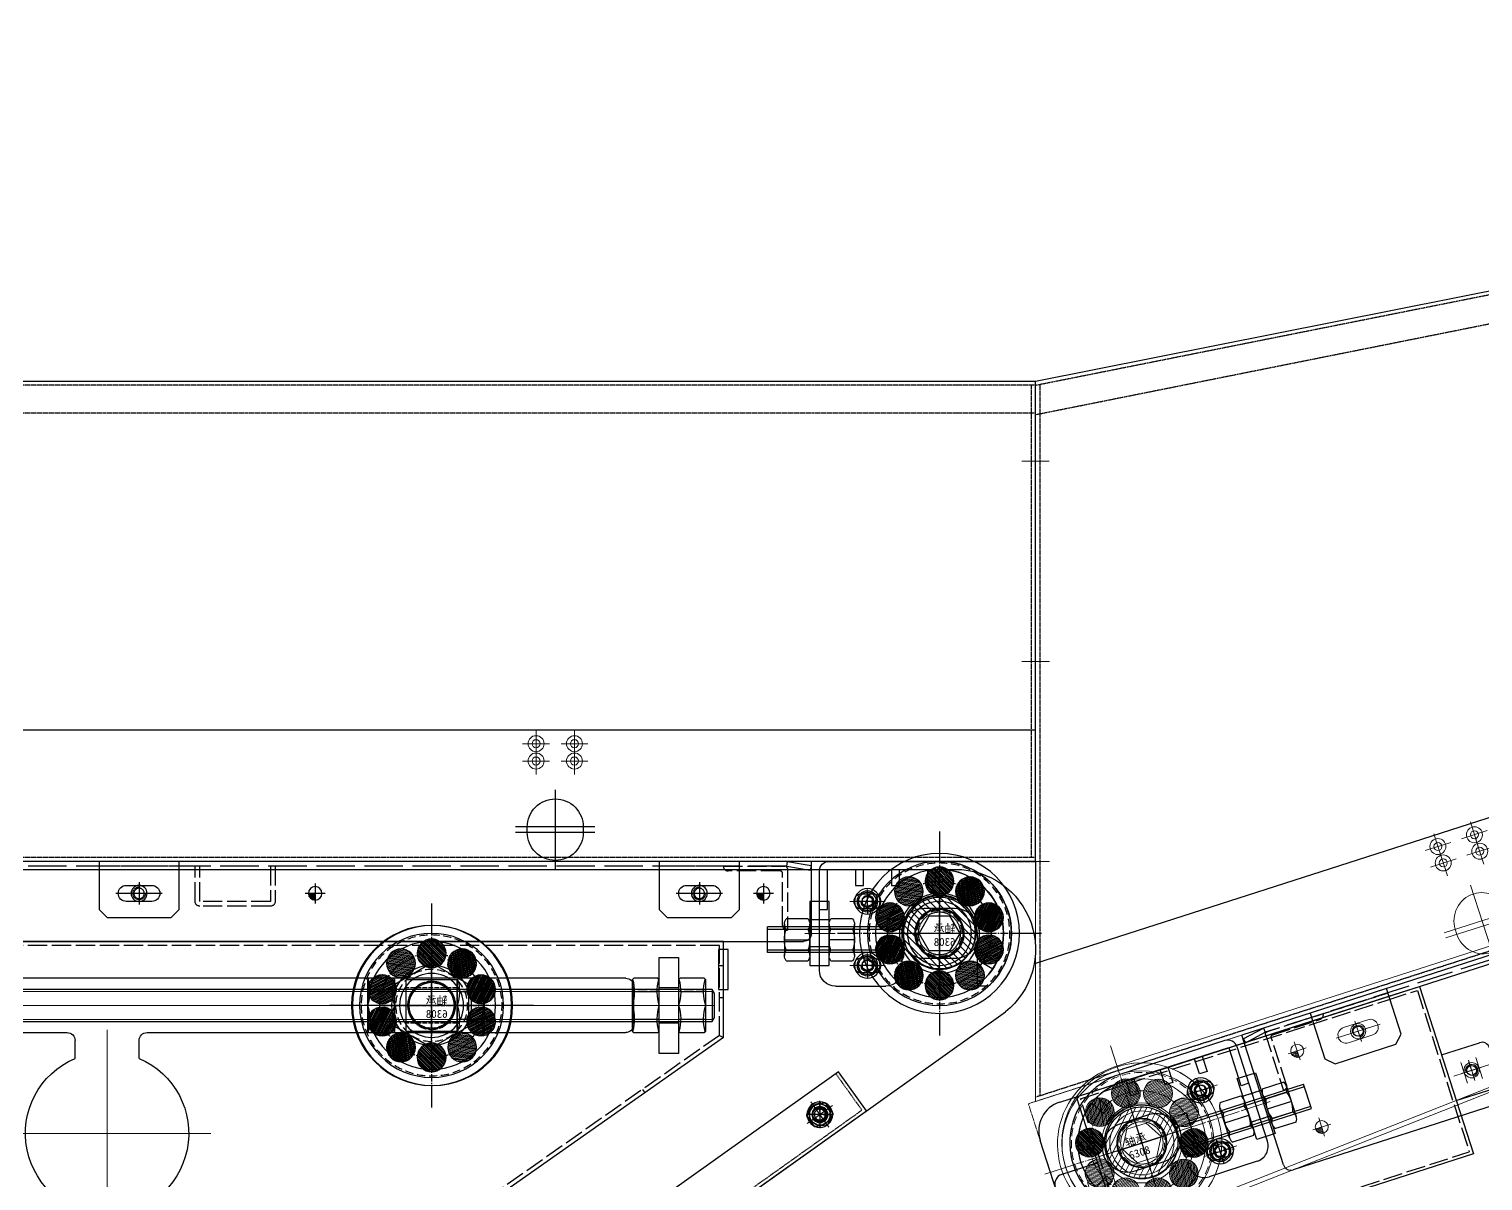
# Model space of a CAD drawing. Header units: millimetres. Extents: x 845401 to 948039, y 511594 to 550263.
# Drawn here: x 901190 to 902098, y 544587 to 545307 of the extents above; entities that cross this region are included whole.
import ezdxf

# ---------------------------------------------------------------- set-up
doc = ezdxf.new("R2010")
doc.units = ezdxf.units.MM
for name, pattern in [('ACAD_ISO02W100', [15, 12, -3]), ('CENTER', [0]), ('CENTER1', [28, 25, -1, 1, -1]), ('CENTER2', [28.575, 19.05, -3.175, 3.175, -3.175]), ('CENTERX2', [4, 2.5, -0.5, 0.5, -0.5]), ('DASHED', [0.75, 0.5, -0.25]), ('DASHED2', [0.375, 0.25, -0.125]), ('HIDDEN', [0.375, 0.25, -0.125])]:
    doc.linetypes.add(name, pattern=pattern)
for name, color, linetype in [('00', 7, 'Continuous'), ('1轮廓实线层', 7, 'Continuous'), ('21', 1, 'Continuous'), ('2细线层', 4, 'Continuous'), ('3中心线层', 1, 'CENTER'), ('CL', 7, 'Continuous'), ('虚线', 4, 'ACAD_ISO02W100')]:
    doc.layers.add(name, color=color, linetype=linetype)
for name, color, linetype, lineweight in [('A-剖-0.10mm.......SECT-L01', 255, 'Continuous', 18), ('中心线', 1, 'CENTER', 9), ('剖面线', 6, 'Continuous', 15), ('粗实线', 7, 'Continuous', 30), ('细实线', 2, 'Continuous', 18)]:
    doc.layers.add(name, color=color, linetype=linetype, lineweight=lineweight)

# ---------------------------------------------------------------- blocks, each defined once
blk = doc.blocks.new('G$C56B2856F')
at = {"linetype": 'ByBlock', "lineweight": -2}
h = blk.add_hatch(dxfattribs=at)
h.set_pattern_fill('ANSI31', color=0, scale=0.2, style=0)
h.set_pattern_definition([(45, (-3782.49265, -49905.5814), (-0.449012806, 0.449012806), [])])
h.paths.add_polyline_path([(4.25, 0), (0, 0), (0, -4.25, 0.414214)])
at = {"color": 1, "linetype": 'CENTER', "lineweight": -2, "ltscale": 3}
for p, q in [((-6.25, 0), (6.25, 0)), ((0, 6.25), (0, -6.25))]:
    blk.add_line(p, q, dxfattribs=at)
at = {"color": 0, "linetype": 'ByBlock', "lineweight": -2}
blk.add_circle((0, 0), 4.25, dxfattribs=at)
blk = doc.blocks.new('G$C93B904BA')
at = {"color": 1, "linetype": 'CENTER', "lineweight": -2, "ltscale": 3}
for p, q in [((-7, 0), (7, 0)), ((0, 7), (0, -7))]:
    blk.add_line(p, q, dxfattribs=at)
at = {"color": 0, "linetype": 'ByBlock', "lineweight": -2}
blk.add_circle((0, 0), 5, dxfattribs=at)
blk = doc.blocks.new('A$C09AA00CB')
blk.add_circle((9, 9), 4.4)
at = {"layer": '2细线层'}
blk.add_arc((9, 9), 6, 160.14479, 98.74616, dxfattribs=at)
at = {"layer": '3中心线层'}
for p, q in [((9, 0), (9, 17.99)), ((17.99, 9), (0, 9))]:
    blk.add_line(p, q, dxfattribs=at)
blk = doc.blocks.new('A$C58936E23')
at = {"color": 0, "linetype": 'ByBlock', "lineweight": -2}
for p, q in [((676, 248), (676, 272)), ((560, 226.91), (560, 238)), ((600, 226.91), (600, 238))]:
    blk.add_line(p, q, dxfattribs=at)
blk.add_lwpolyline([(859, 90), (865, 90), (865, 65), (859, 65)], close=True, dxfattribs=at)
for centre in [(420, 35), (500, 35)]:
    blk.add_circle(centre, 5, dxfattribs=at)
for centre, radius, start, end in [((50, 295), 50, 90.00588, 231.40902), ((580, 180), 51, 113.08877, 66.91123)]:
    blk.add_arc(centre, radius, start, end, dxfattribs=at)
at = {"color": 0, "linetype": 'ByBlock'}
for centre, start, end in [((671, 272), 0, 90), ((671, 248), 270, 0), ((555, 238), 0, 90), ((605, 238), 90, 180)]:
    blk.add_arc(centre, 5, start, end, dxfattribs=at)
at = {"layer": '中心线', "color": 1, "linetype": 'CENTER2', "ltscale": 8}
for p, q in [((105, 318), (105, 332)), ((204.23, 330), (215.76, 330)), ((210, 335.77), (210, 324.23)), ((554.23, 330), (565.76, 330)), ((560, 335.77), (560, 324.23)), ((60, 286.5), (60, 323.5)), ((94, 325), (116, 325)), ((32, 305), (88, 305)), ((125.23, 305), (144.17, 305)), ((105, 278), (105, 292)), ((94, 285), (116, 285)), ((245.23, 260), (216.73, 260)), ((680.77, 260), (709.26, 260)), ((765.01, 175.99), (765.01, 110.09)), ((420, 27.75), (420, 42.25)), ((500, 27.75), (500, 42.25)), ((427.25, 35), (412.75, 35)), ((507.25, 35), (492.75, 35))]:
    blk.add_line(p, q, dxfattribs=at)
at = {"layer": '中心线', "color": 1, "linetype": 'CENTER2', "ltscale": 15}
for p, q in [((680, 260), (248, 260)), ((580, 115.26), (580, 244.74)), ((644.73, 180), (515.26, 180)), ((900, 144.99), (734, 144.99))]:
    blk.add_line(p, q, dxfattribs=at)
at = {"layer": '粗实线'}
for p, q in [((900, 345), (50, 345)), ((900, 180.99), (900, 345)), ((256, 277), (671, 277)), ((251, 248), (251, 272)), ((350, 20), (18.81, 255.92)), ((555, 243), (256, 243)), ((671, 243), (605, 243)), ((765, 170.99), (890, 170.99)), ((765, 118.99), (890, 118.99)), ((900, 20), (900, 108.99)), ((350, 20), (900, 20))]:
    blk.add_line(p, q, dxfattribs=at)
for points in [[(109, 320.5), (101, 320.5, -0.414214), (96.5, 325, -0.414214), (101, 329.5), (109, 329.5, -0.414214), (113.5, 325, -0.414214)], [(50.5, 320.5), (69.5, 320.5, -0.414214), (85, 305, -0.414214), (69.5, 289.5), (50.5, 289.5, -0.414214), (35, 305, -0.414214)], [(109, 280.5), (101, 280.5, -0.414214), (96.5, 285, -0.414214), (101, 289.5), (109, 289.5, -0.414214), (113.5, 285, -0.414214)]]:
    blk.add_lwpolyline(points, format="xyb", close=True, dxfattribs=at)
for points in [[(129, 325), (141, 325), (141, 285), (129, 285)], [(192, 294.99), (198, 294.99), (198, 269.99), (192, 269.99)], [(235, 290), (223, 290), (223, 230), (235, 230)], [(691, 290), (703, 290), (703, 230), (691, 230)], [(859, 260), (865, 260), (865, 235), (859, 235)]]:
    blk.add_lwpolyline(points, close=True, dxfattribs=at)
at = {"layer": '粗实线', "linetype": 'CENTER1'}
for centre in [(210, 330), (560, 330)]:
    blk.add_circle(centre, 3.25, dxfattribs=at)
at = {"layer": '粗实线'}
for centre, radius, start, end in [((256, 272), 5, 90, 180), ((256, 248), 5, 180, 270), ((890, 180.99), 10, 270, 0), ((765, 144.99), 26, 90, 270), ((890, 108.99), 10, 0, 90)]:
    blk.add_arc(centre, radius, start, end, dxfattribs=at)
at = {"layer": '细实线', "linetype": 'CENTER1'}
for centre in [(210, 330), (560, 330)]:
    blk.add_arc(centre, 4, 180, 90, dxfattribs=at)
at = {"layer": '虚线', "linetype": 'DASHED', "ltscale": 0.5}
for p, q in [((129, 313.5), (141, 313.5)), ((129, 296.5), (141, 296.5)), ((223, 271), (235, 271)), ((703, 271), (691, 271)), ((223, 249), (235, 249)), ((703, 249), (691, 249))]:
    blk.add_line(p, q, dxfattribs=at)
at = {"color": 0, "linetype": 'ByBlock', "lineweight": -2, "extrusion": (0, 0, -1), "xscale": -1, "zscale": -1}
for name, p in [('G$C56B2856F', (-170, 330)), ('G$C56B2856F', (-450, 330)), ('G$C56B2856F', (-730, 330)), ('G$C56B2856F', (-850, 330)), ('G$C56B2856F', (-730, 280)), ('G$C56B2856F', (-850, 280)), ('G$C93B904BA', (-885, 225)), ('G$C93B904BA', (-134.72, 191.77)), ('G$C93B904BA', (-338.34, 46.72)), ('G$C93B904BA', (-885, 45)), ('G$C93B904BA', (-590, 35)), ('G$C93B904BA', (-840, 35))]:
    blk.add_blockref(name, p, dxfattribs=at)
at = {"color": 0, "linetype": 'ByBlock', "lineweight": -2}
for p in [(716.02, 176), (796.02, 176), (716.02, 96), (796.02, 96)]:
    blk.add_blockref('A$C09AA00CB', p, dxfattribs=at)
blk = doc.blocks.new('6308zza')
h = blk.add_hatch()
h.set_pattern_fill('ANSI31', color=2, scale=0.25, style=0)
h.set_pattern_definition([(45, (-1872.5048, -2641.3872), (-0.561266, 0.561266), [])])
h.paths.add_polyline_path([(9, 32.5, 1), (-9, 32.5, 1)])
h = blk.add_hatch()
h.set_pattern_fill('ANSI31', color=2, scale=0.25, angle=36, style=0)
h.set_pattern_definition([(81, (37.6802, -3237.5578), (-0.78397762, 0.12416986), [])])
h.paths.add_polyline_path([(-28.1, 26.29, 1), (-10.1, 26.29, 1)])
h = blk.add_hatch()
h.set_pattern_fill('ANSI31', color=2, scale=0.25, angle=-36, style=0)
h.set_pattern_definition([(9, (-3067.45665, -1036.2964), (-0.12416986, 0.78397762), [])])
h.paths.add_polyline_path([(10.1, 26.29, 1), (28.1, 26.29, 1)])
h = blk.add_hatch()
h.set_pattern_fill('ANSI31', color=2, scale=0.25, angle=72, style=0)
h.set_pattern_definition([(117, (1933.4727, -2597.09144), (-0.70723643, -0.36035496), [])])
h.paths.add_polyline_path([(-39.91, 10.04, 1), (-21.91, 10.04, 1)])
h = blk.add_hatch()
h.set_pattern_fill('ANSI31', color=2, scale=0.25, angle=-72, style=0)
h.set_pattern_definition([(333, (-3090.7443, 964.6244), (0.36035496, 0.70723643), [])])
h.paths.add_polyline_path([(39.91, 10.04, 1), (21.91, 10.04, 1)])
h = blk.add_hatch()
h.set_pattern_fill('ANSI31', color=2, scale=0.25, angle=108, style=0)
h.set_pattern_definition([(153, (3090.7443, -964.6244), (-0.36035496, -0.70723643), [])])
h.paths.add_polyline_path([(-39.91, -10.04, 1), (-21.91, -10.04, 1)])
h = blk.add_hatch()
h.set_pattern_fill('ANSI31', color=2, scale=0.25, angle=-108, style=0)
h.set_pattern_definition([(297, (-1933.4727, 2597.09144), (0.70723643, 0.36035496), [])])
h.paths.add_polyline_path([(39.91, -10.04, 1), (21.91, -10.04, 1)])
h = blk.add_hatch()
h.set_pattern_fill('ANSI31', color=2, scale=0.25, angle=144, style=0)
h.set_pattern_definition([(189, (3067.45665, 1036.2964), (0.12416986, -0.78397762), [])])
h.paths.add_polyline_path([(-10.1, -26.29, 1), (-28.1, -26.29, 1)])
h = blk.add_hatch()
h.set_pattern_fill('ANSI31', color=2, scale=0.25, angle=-144, style=0)
h.set_pattern_definition([(261, (-37.6802, 3237.5578), (0.78397762, -0.12416986), [])])
h.paths.add_polyline_path([(28.1, -26.29, 1), (10.1, -26.29, 1)])
h = blk.add_hatch()
h.set_pattern_fill('ANSI31', color=2, scale=0.25, angle=180, style=0)
h.set_pattern_definition([(225, (1872.5048, 2641.3872), (0.561266, -0.561266), [])])
h.paths.add_polyline_path([(9, -32.5, 1), (-9, -32.5, 1)])
at = {"color": 1, "linetype": 'CENTER2', "ltscale": 0.25}
for p, q in [((0, 50), (0, -50)), ((-50, 0), (50, 0))]:
    blk.add_line(p, q, dxfattribs=at)
at = {"color": 2}
for centre, radius in [((0, 0), 45), ((0, 0), 40), ((0, 32.5), 9), ((-19.1, 26.29), 9), ((19.1, 26.29), 9), ((-30.91, 10.04), 9), ((0, 0), 25), ((0, 0), 20), ((30.91, 10.04), 9), ((-30.91, -10.04), 9), ((30.91, -10.04), 9), ((-19.1, -26.29), 9), ((19.1, -26.29), 9), ((0, -32.5), 9)]:
    blk.add_circle(centre, radius, dxfattribs=at)
at = {"color": 1, "linetype": 'CENTER2', "ltscale": 0.25}
blk.add_circle((0, 0), 32.5, dxfattribs=at)
at = {"color": 3, "insert": (-10.02, 5.53), "char_height": 5, "width": 23.1038, "attachment_point": 1}
blk.add_mtext('{\\fSimSun|b0|i0|c134|p54;轴承}6308', dxfattribs=at)
blk = doc.blocks.new('NLZT2015-6-5LM43T56')
at = {"color": 1, "linetype": 'CENTERX2'}
for p, q in [((0, -30), (0, 30)), ((-30, 0), (30, 0))]:
    blk.add_line(p, q, dxfattribs=at)
at = {"color": 0}
blk.add_lwpolyline([(-13.28, 23), (-26.56, 0), (-13.28, -23), (13.28, -23), (26.56, 0), (13.28, 23)], close=True, dxfattribs=at)
at = {"layer": '粗实线'}
blk.add_circle((0, 0), 14.25, dxfattribs=at)
at = {"layer": '细实线'}
blk.add_arc((0, 0), 15, 90, 0, dxfattribs=at)
blk = doc.blocks.new('nlzt2015-6-3rty66u')
at = {"color": 1, "linetype": 'CENTERX2'}
for p, q in [((0, 25), (0, -25)), ((-25, 0), (25, 0))]:
    blk.add_line(p, q, dxfattribs=at)
at = {"layer": '粗实线'}
blk.add_lwpolyline([(-16, 16), (16, 16), (16, -16), (-16, -16)], close=True, dxfattribs=at)
at = {"layer": '虚线', "ltscale": 0.25}
for p, q in [((-11, 16), (-11, -16)), ((11, 16), (11, -16))]:
    blk.add_line(p, q, dxfattribs=at)
at = {"layer": '虚线', "linetype": 'DASHED', "ltscale": 0.25}
blk.add_circle((0, 0), 15, dxfattribs=at)
blk.add_arc((0, 0), 14.25, 0, 270, dxfattribs=at)
blk = doc.blocks.new('gzsf123wwe')
at = {"color": 1, "linetype": 'CENTER2'}
for p, q in [((0, 75.75), (0, -51.75)), ((0, 29.5), (0, -5.5)), ((-63.75, 12), (63.75, 12)), ((-20.5, 12), (20.5, 12))]:
    blk.add_line(p, q, dxfattribs=at)
for radius in [50, 20]:
    blk.add_circle((0, 12), radius)
at = {"color": 4, "linetype": 'HIDDEN', "ltscale": 20}
for radius in [44, 22.5, 15, 14.25]:
    blk.add_circle((0, 12), radius, dxfattribs=at)
blk.add_blockref('6308zza', (0, 12))
at = {"color": 0, "rotation": 90}
for name in ['NLZT2015-6-5LM43T56', 'nlzt2015-6-3rty66u']:
    blk.add_blockref(name, (0, 12), dxfattribs=at)
blk = doc.blocks.new('*U1538')
for p, q in [((-15.9, -9.81), (-15.9, 9.81)), ((-14.71, 13.09), (-1.19, 13.09)), ((0, 9.81), (0, -9.81)), ((-14.71, 6.54), (-1.19, 6.54)), ((-14.71, -6.54), (-1.19, -6.54)), ((-1.19, -13.08), (-14.71, -13.08))]:
    blk.add_line(p, q)
for centre, radius, start, end in [((-10.82, 9.81), 5.08, 139.9424, 220.0576), ((-5.08, 9.81), 5.08, 319.9424, 40.0576), ((2.64, 0), 18.54, 159.34022, 200.65978), ((-18.54, 0), 18.54, 339.34022, 20.65978), ((-10.82, -9.81), 5.08, 139.9424, 220.0576), ((-5.08, -9.81), 5.08, 319.9424, 40.0576)]:
    blk.add_arc(centre, radius, start, end)
at = {"layer": '3中心线层'}
blk.add_line((-15.9, 0), (0, 0), dxfattribs=at)
blk = doc.blocks.new('*U1539')
for p, q in [((0, -9.81), (0, 9.81)), ((1.19, 13.08), (14.71, 13.08)), ((15.9, 9.81), (15.9, -9.81)), ((14.71, 6.54), (1.19, 6.54)), ((14.71, -6.54), (1.19, -6.54)), ((14.71, -13.09), (1.19, -13.09))]:
    blk.add_line(p, q)
for centre, radius, start, end in [((5.08, 9.81), 5.08, 139.9424, 220.0576), ((10.82, 9.81), 5.08, 319.9424, 40.0576), ((18.54, 0), 18.54, 159.34022, 200.65978), ((-2.64, 0), 18.54, 339.34022, 20.65978), ((5.08, -9.81), 5.08, 139.9424, 220.0576), ((10.82, -9.81), 5.08, 319.9424, 40.0576)]:
    blk.add_arc(centre, radius, start, end)
at = {"layer": '3中心线层'}
blk.add_line((15.9, 0), (0, 0), dxfattribs=at)
blk = doc.blocks.new('*U1540')
at = {"layer": '1轮廓实线层'}
for p, q in [((-10, 9.81), (-10, 0)), ((0, 13.08), (-8.5, 13.08)), ((0, -13.09), (0, 13.08)), ((-10, 0), (-10, -9.81)), ((0, 6.54), (-8.5, 6.54)), ((0, 8), (75, 8)), ((0, -8), (0, 8)), ((75, -8), (75, 8)), ((0, -6.54), (-8.5, -6.54)), ((0, -8), (75, -8)), ((0, -13.09), (-8.5, -13.09))]:
    blk.add_line(p, q, dxfattribs=at)
for centre, radius, start, end in [((-5.68, 9.81), 4.32, 130.73327, 229.26673), ((5.02, 0), 15.02, 154.17392, 205.82608), ((-5.68, -9.81), 4.32, 130.73327, 229.26673)]:
    blk.add_arc(centre, radius, start, end, dxfattribs=at)
at = {"layer": '2细线层'}
for p, q in [((0, 6.4), (75, 6.4)), ((0, -6.4), (75, -6.4))]:
    blk.add_line(p, q, dxfattribs=at)
blk = doc.blocks.new('ztt2015-05-20e')
at = {"layer": '剖面线'}
h = blk.add_hatch(dxfattribs=at)
h.set_pattern_fill('ANSI31', color=256, scale=25, style=0)
h.set_pattern_definition([(45, (-811205.8484, 604385.6305), (-2.209708691, 2.209708691), [])])
h.paths.add_polyline_path([(-7, 15.5), (-7, 22.5, 0.414214), (-29.5, 0), (-22.5, 0, -0.414214)])
h.paths.add_polyline_path([(-7, 22.5), (-7, 15.5, -0.414214), (8.5, 0), (15.5, 0, 0.414214)])
h.paths.add_polyline_path([(15.5, 0), (8.5, 0, -0.414214), (-7, -15.5), (-7, -22.5, 0.414214)])
h.paths.add_polyline_path([(-22.5, 0), (-29.5, 0, 0.414214), (-7, -22.5), (-7, -15.5, -0.414214)])
at = {"layer": '中心线'}
for p, q in [((-7, 28), (-7, -28)), ((-35, 0), (21, 0))]:
    blk.add_line(p, q, dxfattribs=at)
at = {"layer": '粗实线', "color": 0}
for radius in [22.5, 15.5]:
    blk.add_circle((-7, 0), radius, dxfattribs=at)
blk = doc.blocks.new('A$C20566805')
at = {"color": 1, "linetype": 'CENTERX2'}
for p, q in [((26, 0), (26, 52)), ((0, 26), (52, 26))]:
    blk.add_line(p, q, dxfattribs=at)
at = {"color": 0}
blk.add_lwpolyline([(19.65, 37), (13.3, 26), (19.65, 15), (32.35, 15), (38.7, 26), (32.35, 37)], close=True, dxfattribs=at)
for radius in [22.5, 15]:
    blk.add_circle((26, 26), radius, dxfattribs=at)
at = {"color": 4, "linetype": 'DASHED2'}
blk.add_circle((26, 26), 13.25, dxfattribs=at)
blk = doc.blocks.new('gzsf1234-0o9u')
at = {"color": 1, "linetype": 'CENTER2'}
for p, q in [((11.89, 46.73), (11.89, -80.78)), ((11.89, 0.48), (11.89, -34.52)), ((-51.86, -17.02), (75.65, -17.02)), ((-8.61, -17.02), (32.39, -17.02))]:
    blk.add_line(p, q, dxfattribs=at)
for radius in [50, 20]:
    blk.add_circle((11.89, -17.02), radius)
at = {"color": 4, "linetype": 'HIDDEN', "ltscale": 20}
for radius in [44, 22.5, 15, 14.25]:
    blk.add_circle((11.89, -17.02), radius, dxfattribs=at)
blk.add_blockref('6308zza', (11.89, -17.02))
at = {"color": 0}
for name, p in [('ztt2015-05-20e', (18.89, -17.02)), ('A$C20566805', (-14.11, -43.02))]:
    blk.add_blockref(name, p, dxfattribs=at)
blk = doc.blocks.new('M20XA')
at = {"layer": '中心线', "ltscale": 5}
blk.add_line((0, 12.38), (0, -12.71), dxfattribs=at)
at = {"layer": '粗实线', "color": 2}
for p, q in [((-8.66, -8.05), (-8.66, 6.22)), ((8.66, -8.05), (8.66, 6.22))]:
    blk.add_line(p, q, dxfattribs=at)
blk.add_lwpolyline([(-16, 7.58), (16, 7.58), (17, 6.58), (17, -8.42), (16, -9.42), (-16, -9.42), (-17, -8.42), (-17, 6.58)], close=True, dxfattribs=at)
for centre, start, end in [((-8.59, 33.99), 253.93724, 288.02439), ((8.59, 33.99), 251.97561, 286.06276), ((-8.59, -35.83), 71.97561, 106.06276), ((8.59, -35.83), 73.93724, 108.02439)]:
    blk.add_arc(centre, 27.77, start, end, dxfattribs=at)
at = {"layer": '虚线', "ltscale": 0.5}
for p, q in [((-8.75, 7.58), (-8.75, -9.42)), ((8.75, 7.58), (8.75, -9.42))]:
    blk.add_line(p, q, dxfattribs=at)
for points in [[(-10, -9.42), (-10, 7.58)], [(10, 7.58), (10, -9.42)]]:
    blk.add_lwpolyline(points, dxfattribs=at)
blk = doc.blocks.new('G$CD5F4420C')
at = {"color": 0, "linetype": 'ByBlock', "lineweight": -2}
for p, q in [((1.5, 20), (1.5, 0)), ((523.5, 0), (523.5, 20))]:
    blk.add_line(p, q, dxfattribs=at)
at = {"layer": '中心线', "ltscale": 10}
blk.add_line((525, 10), (0, 10), dxfattribs=at)
at = {"layer": '粗实线'}
blk.add_lwpolyline([(0, 10), (0, 17.5), (1.5, 20), (523.5, 20), (525, 17.5), (525, 2.5), (523.5, 0), (1.5, 0), (0, 2.5), (0, 10)], dxfattribs=at)
at = {"layer": '细实线', "ltscale": 10}
for p, q in [((0.75, 18.75), (524.25, 18.75)), ((0.75, 1.25), (524.25, 1.25))]:
    blk.add_line(p, q, dxfattribs=at)
blk = doc.blocks.new('G$CA2CF0012')
at = {"rotation": 89.99999999999999}
for p in [(13.08, 17), (42.08, 17), (151.34, 17), (207.34, 17), (510.08, 17)]:
    blk.add_blockref('M20XA', p, dxfattribs=at)
at = {"color": 0, "linetype": 'ByBlock', "lineweight": -2}
blk.add_blockref('G$CD5F4420C', (0, 7), dxfattribs=at)
blk = doc.blocks.new('A$C040F782D12')
for p, q in [((862828.36, -655715.14), (862866.86, -655715.14)), ((862828.36, -655715.14), (862828.36, -655715.14)), ((862863.86, -655718.14), (862831.36, -655718.14)), ((862865.36, -655752.14), (862865.36, -655719.64)), ((862868.36, -655716.64), (862868.36, -655755.14)), ((862868.36, -655755.14), (862868.36, -655755.14))]:
    blk.add_line(p, q)
for centre, radius, start, end in [((862831.36, -655715.14), 3, 180, 270), ((862863.86, -655719.64), 1.5, 0, 90), ((862866.86, -655716.64), 1.5, 0, 90), ((862868.36, -655752.14), 3, 180, 270)]:
    blk.add_arc(centre, radius, start, end)
blk = doc.blocks.new('A$C433C1705')
at = {"layer": '虚线', "ltscale": 5}
blk.add_blockref('A$C040F782D12', (-862828.36, 655755.14), dxfattribs=at)
blk = doc.blocks.new('A$C13691031')
at = {"layer": '虚线'}
for p, q in [((5, 40), (5, 18)), ((8, 40), (8, 18)), ((52, 18), (52, 40)), ((55, 18), (55, 40)), ((8, 18), (52, 18)), ((8, 15), (52, 15))]:
    blk.add_line(p, q, dxfattribs=at)
for centre, start, end in [((8, 18), 180, 270), ((52, 18), 270, 0)]:
    blk.add_arc(centre, 3, start, end, dxfattribs=at)
blk = doc.blocks.new('A$C2CE218CC')
at = {"layer": '粗实线'}
for p, q in [((0, 102), (1360, 102)), ((0, 57), (0, 102)), ((540, 52), (5, 52))]:
    blk.add_line(p, q, dxfattribs=at)
blk.add_arc((5, 57), 5, 180, 270, dxfattribs=at)
at = {"layer": '虚线', "ltscale": 2}
for p, q in [((15, 102), (0.23, 99.4)), ((15.26, 99), (15, 102)), ((0.23, 99.4), (0.75, 96.44)), ((15.26, 99), (0.75, 96.44)), ((15.26, 99), (1345, 99))]:
    blk.add_line(p, q, dxfattribs=at)
at = {"color": 0, "linetype": 'ByBlock', "lineweight": -2}
for name, p in [('G$C56B2856F', (30, 82)), ('G$C93B904BA', (70, 82)), ('G$C56B2856F', (310, 82)), ('G$C93B904BA', (420, 82))]:
    blk.add_blockref(name, p, dxfattribs=at)
at = {"layer": '虚线', "ltscale": 2, "xscale": -1}
blk.add_blockref('A$C433C1705', (55, 59), dxfattribs=at)
at = {"layer": '虚线', "ltscale": 2}
blk.add_blockref('A$C13691031', (330, 59), dxfattribs=at)
blk = doc.blocks.new('A$C3BF44A2F')
at = {"layer": '中心线', "ltscale": 4}
for p, q in [((570.01, 62.5), (570.01, 50.5)), ((770.01, 62.5), (770.01, 50.5))]:
    blk.add_line(p, q, dxfattribs=at)
at = {"layer": '粗实线'}
for p, q in [((200, 245), (200, 305)), ((200, 305), (200, 305)), ((200, 305), (870, 305)), ((870, 305), (870, 55)), ((200, 245), (470, 55)), ((870, 55), (470, 55))]:
    blk.add_line(p, q, dxfattribs=at)
at = {"layer": '虚线'}
for p, q in [((202.5, 302.5), (867.5, 302.5)), ((202.5, 246.3), (202.5, 302.5)), ((867.5, 302.5), (867.5, 57.5)), ((202.5, 290), (200, 290)), ((202.5, 275), (200, 275)), ((202.5, 270), (200, 270)), ((870, 255.01), (867.5, 255.01)), ((202.5, 246.3), (200, 245)), ((202.5, 246.3), (470.79, 57.5)), ((870, 240.01), (867.5, 240.01)), ((870, 235.01), (867.5, 235.01)), ((250.51, 212.51), (249.07, 210.47)), ((870, 85.01), (867.5, 85.01)), ((870, 70.01), (867.5, 70.01)), ((870, 65.01), (867.5, 65.01)), ((867.5, 57.5), (470.78, 57.5))]:
    blk.add_line(p, q, dxfattribs=at)
blk = doc.blocks.new('M8LMDS')
at = {"layer": '中心线', "ltscale": 2.5}
for p, q in [((0, 9.69), (0, -9.69)), ((-9.69, 0), (9.69, 0))]:
    blk.add_line(p, q, dxfattribs=at)
at = {"layer": '虚线', "color": 2}
blk.add_lwpolyline([(-4.04, 7), (-8.08, 0), (-4.04, -7), (4.04, -7), (8.08, 0), (4.04, 7)], close=True, dxfattribs=at)
at = {"layer": '虚线', "color": 2, "ltscale": 10}
blk.add_circle((0, 0), 3.4, dxfattribs=at)
blk.add_arc((0, 0), 4, 0, 270, dxfattribs=at)
blk = doc.blocks.new('G$C99142C59')
at = {"layer": '中心线', "color": 1, "linetype": 'CENTER2', "ltscale": 5}
for p, q in [((-8, 0), (8, 0)), ((0, -8), (0, 8))]:
    blk.add_line(p, q, dxfattribs=at)
at = {"layer": '粗实线'}
blk.add_circle((0, 0), 4.5, dxfattribs=at)
blk.add_blockref('M8LMDS', (0, 0))
blk = doc.blocks.new('G$CC7797B18')
at = {"color": 0, "linetype": 'ByBlock', "lineweight": -2, "xscale": -1, "rotation": 270}
blk.add_blockref('G$C99142C59', (0, 0), dxfattribs=at)
blk = doc.blocks.new('A$C38D108FB')
at = {"layer": '粗实线'}
blk.add_lwpolyline([(0, 325), (30, 325), (30, 25), (0, 25)], close=True, dxfattribs=at)
at = {"layer": '虚线', "linetype": 'DASHED'}
blk.add_lwpolyline([(0, 323), (28, 323), (28, 27), (0, 27)], dxfattribs=at)
at = {"color": 0, "linetype": 'ByBlock', "lineweight": -2, "rotation": 90}
blk.add_blockref('G$CC7797B18', (15, 300), dxfattribs=at)
at = {"color": 0, "linetype": 'ByBlock', "lineweight": -2, "xscale": -1, "rotation": 90}
blk.add_blockref('G$CC7797B18', (15, 50), dxfattribs=at)
blk = doc.blocks.new('护套')
for p, q in [((-23.5, 0), (-23.5, -33)), ((23.5, 0), (23.5, -23))]:
    blk.add_line(p, q)
blk.add_arc((0, 0), 23.5, 0, 180)
at = {"layer": '00', "ltscale": 0.08}
for centre in [(45, 20), (45, -20)]:
    blk.add_circle(centre, 3.5, dxfattribs=at)
at = {"layer": '00', "color": 4, "ltscale": 0.08}
for centre in [(45, 20), (45, -20)]:
    blk.add_arc(centre, 4, 90, 0, dxfattribs=at)
at = {"layer": '1轮廓实线层'}
for p, q in [((69, 45), (0, 45)), ((75, -23), (75, 39)), ((65, -33), (33.5, -33))]:
    blk.add_line(p, q, dxfattribs=at)
blk.add_lwpolyline([(75, 15), (70, 15), (70, 39, 0.414214), (69, 40), (0, 40, 0.72668), (-23.5, -32.37, 0.72668)], format="xyb", dxfattribs=at)
for centre, radius, start, end in [((0, 0), 45, 90, 227.16657), ((69, 39), 6, 0, 90), ((33.5, -23), 10, 180, 270), ((65, -23), 10, 270, 0)]:
    blk.add_arc(centre, radius, start, end, dxfattribs=at)
at = {"layer": '3中心线层'}
for p, q in [((38.37, 20), (51.63, 20)), ((45, 14), (45, 26)), ((0, 16.74), (0, -16.74)), ((-16.74, 0), (16.74, 0)), ((45, -26), (45, -14)), ((38.37, -20), (51.63, -20))]:
    blk.add_line(p, q, dxfattribs=at)
at = {"layer": 'CL', "ltscale": 0.08}
blk.add_line((-30.59, -33), (-23.5, -33), dxfattribs=at)
for points in [[(7.5, 40), (7.5, 30), (2.5, 30), (2.5, 40)], [(30, 40), (30, 30), (25, 30), (25, 40)], [(52.5, 40), (52.5, 30), (47.5, 30), (47.5, 40)], [(-17.8, 35.82), (-12.83, 27.23), (-17.17, 24.73), (-22.13, 33.32)], [(-37.91, 12.75), (-28.33, 10.18), (-29.62, 5.35), (-39.21, 7.92)], [(-35.82, -17.8), (-27.23, -12.83), (-24.73, -17.17), (-33.32, -22.13)]]:
    blk.add_lwpolyline(points, dxfattribs=at)
blk = doc.blocks.new('OHM08')
at = {"layer": '21', "linetype": 'Continuous'}
for p, q in [((-2, 0), (-7.5, 0)), ((-1, 0), (1, 0)), ((0, 2), (0, 7.5)), ((0, -1), (0, 1)), ((2, 0), (7.5, 0)), ((0, -2), (0, -7.5))]:
    blk.add_line(p, q, dxfattribs=at)
blk.add_lwpolyline([(3, 1.73), (0, 3.46), (-3, 1.73), (-3, -1.73), (0, -3.46), (3, -1.73)], close=True, dxfattribs=at)
for radius in [6.5, 5.63]:
    blk.add_circle((0, 0), radius, dxfattribs=at)
blk = doc.blocks.new('A$C31E67C0F')
at = {"layer": '21', "linetype": 'Continuous'}
blk.add_circle((8, 8), 8, dxfattribs=at)
at = {"linetype": 'Continuous'}
blk.add_blockref('OHM08', (8, 8), dxfattribs=at)
blk = doc.blocks.new('OBM08')
at = {"layer": '21', "linetype": 'Continuous'}
for p, q in [((-2, 0), (-8.51, 0)), ((-1, 0), (1, 0)), ((0, 2), (0, 8.51)), ((0, -1), (0, 1)), ((2, 0), (8.51, 0)), ((0, -2), (0, -8.51))]:
    blk.add_line(p, q, dxfattribs=at)
blk.add_lwpolyline([(6.5, 3.75), (0, 7.51), (-6.5, 3.75), (-6.5, -3.75), (0, -7.51), (6.5, -3.75)], close=True, dxfattribs=at)
blk.add_circle((0, 0), 6.5, dxfattribs=at)
blk = doc.blocks.new('A$C3BFB7E3F')
at = {"layer": '21', "linetype": 'Continuous'}
blk.add_circle((8.51, 8.51), 8, dxfattribs=at)
at = {"linetype": 'Continuous'}
blk.add_blockref('OBM08', (8.51, 8.51), dxfattribs=at)
blk = doc.blocks.new('A$C51416CBA')
at = {"color": 6, "linetype": 'DASHED', "lineweight": -2}
blk.add_lwpolyline([(66.5, 355), (6.5, 355), (6.5, 330)], dxfattribs=at)
blk.add_lwpolyline([(66.5, 355), (6.5, 355), (6.5, 330)], dxfattribs=at)
blk.add_lwpolyline([(66.5, 355), (6.5, 355), (6.5, 330)], dxfattribs=at)
at = {"color": 0, "linetype": 'ByBlock', "lineweight": -2}
for centre in [(66.5, 310), (383.14, 264.96)]:
    blk.add_circle(centre, 50, dxfattribs=at)
at = {"color": 0}
blk.add_circle((66.5, 311.01), 23, dxfattribs=at)
for name, p in [('gzsf1234-0o9u', (54.61, 327.02)), ('gzsf123wwe', (383.76, 253))]:
    blk.add_blockref(name, p)
at = {"extrusion": (0, 0, -1), "xscale": -1, "zscale": -1}
blk.add_blockref('护套', (-66.5, 310), dxfattribs=at)
at = {"color": 0, "linetype": 'ByBlock', "lineweight": -2}
for name, p in [('A$C2CE218CC', (146.5, 253)), ('A$C3BF44A2F', (1.5, -0.01)), ('G$CA2CF0012', (207, 248))]:
    blk.add_blockref(name, p, dxfattribs=at)
at = {"linetype": 'CENTER', "lineweight": -2}
blk.add_blockref('A$C58936E23', (6.5, 5), dxfattribs=at)
at = {"color": 0, "linetype": 'ByBlock', "lineweight": -2, "rotation": 234.5361251761038}
blk.add_blockref('A$C38D108FB', (109.2, 238), dxfattribs=at)
at = {"layer": '1轮廓实线层'}
for name, p in [('*U1540', (98.94, 306)), ('*U1538', (135.5, 306)), ('*U1539', (147.5, 306))]:
    blk.add_blockref(name, p, dxfattribs=at)
at = {"layer": '21', "linetype": 'Continuous'}
for name, p in [('A$C31E67C0F', (103.5, 322)), ('A$C31E67C0F', (103.5, 282)), ('A$C3BFB7E3F', (132.71, 188.26))]:
    blk.add_blockref(name, p, dxfattribs=at)
blk = doc.blocks.new('G$CAE280B22')
at = {"color": 1}
for p, q in [((24.76, 49.84), (24.76, 0)), ((0, 26.62), (49.52, 26.62)), ((0, 23.22), (49.52, 23.22))]:
    blk.add_line(p, q, dxfattribs=at)
blk.add_lwpolyline([(24.76, 5.72), (24.76, 5.72, 0.414214), (42.26, 23.22), (42.26, 26.62, 0.414214), (24.76, 44.12), (24.76, 44.12, 0.414214), (7.26, 26.62), (7.26, 23.22, 0.414214)], format="xyb", close=True)
blk = doc.blocks.new('G$CD2AE9158')
at = {"layer": 'A-剖-0.10mm.......SECT-L01'}
for radius in [5, 2.5]:
    blk.add_circle((8.42, 8.42), radius, dxfattribs=at)
at = {"layer": '中心线'}
for p, q in [((8.42, 16.84), (8.42, 0)), ((16.84, 8.42), (0, 8.42))]:
    blk.add_line(p, q, dxfattribs=at)
blk = doc.blocks.new('A$C5FC54899')
at = {"color": 1, "linetype": 'CENTER', "lineweight": -2, "ltscale": 3}
for p, q in [((14.5, 13), (14.5, 0)), ((0, 6.5), (29, 6.5))]:
    blk.add_line(p, q, dxfattribs=at)
at = {"color": 0, "linetype": 'ByBlock', "lineweight": -2}
blk.add_lwpolyline([(6.5, 1.5), (22.5, 1.5, 0.414214), (27.5, 6.5, 0.414214), (22.5, 11.5), (6.5, 11.5, 0.414214), (1.5, 6.5, 0.414214)], format="xyb", close=True, dxfattribs=at)
blk = doc.blocks.new('A$C4D7926B7')
at = {"layer": '粗实线'}
blk.add_lwpolyline([(5, -5), (5, -5), (0, 0), (0, 30), (50, 30), (50, 0), (45, -5), (5, -5)], dxfattribs=at)
at = {"layer": '虚线', "color": 4, "linetype": 'DASHED'}
blk.add_line((0, 27), (50, 27), dxfattribs=at)
at = {"color": 0, "linetype": 'ByBlock', "lineweight": -2}
blk.add_blockref('A$C5FC54899', (10.5, 3.5), dxfattribs=at)
blk = doc.blocks.new('A$Caff717ab')
at = {"layer": '中心线'}
for p, q in [((0, 335, 0.13), (15, 335, 0.13)), ((0, 210, 0.13), (15, 210, 0.13))]:
    blk.add_line(p, q, dxfattribs=at)
at = {"layer": '粗实线'}
for p, q in [((6.44, 85, 0.13), (6.44, 385, 0.13)), ((6.44, 167, 0.13), (1506.44, 167, 0.13)), ((6.44, 85, 0.13), (916.44, 85, 0.13))]:
    blk.add_line(p, q, dxfattribs=at)
at = {"layer": '粗实线', "elevation": 0.13}
blk.add_lwpolyline([(916.44, 0), (1506.44, 0), (1506.44, 385), (6.44, 385)], dxfattribs=at)
at = {"layer": '虚线', "color": 4, "linetype": 'DASHED'}
for p, q in [((6.44, 382.5, 0.13), (1506.44, 382.5, 0.13)), ((8.94, 87.5, 0.13), (8.94, 382.5, 0.13)), ((6.44, 365, 0.13), (1506.44, 365, 0.13)), ((6.44, 87.5, 0.13), (918.94, 87.5, 0.13))]:
    blk.add_line(p, q, dxfattribs=at)
at = {"color": 1}
blk.add_blockref('G$CAE280B22', (281.68, 79.9, 0.13), dxfattribs=at)
at = {"color": 0, "linetype": 'ByBlock', "lineweight": -2}
for p in [(191.44, 55, 0.13), (541.44, 55, 0.13)]:
    blk.add_blockref('A$C4D7926B7', p, dxfattribs=at)
at = {"layer": 'A-剖-0.10mm.......SECT-L01', "rotation": 270.0000000000001}
for p in [(286.02, 166.98, 0.13), (310.02, 166.98, 0.13), (286.02, 156.14, 0.13), (310.02, 156.14, 0.13)]:
    blk.add_blockref('G$CD2AE9158', p, dxfattribs=at)
blk = doc.blocks.new('G$C43B7555D')
at = {"layer": '粗实线'}
for p, q in [((6.47, 1.46), (6.47, 91.01)), ((1035.96, 91.01), (6.47, 91.01)), ((6.47, 91.01), (6.47, 91.01)), ((453.2, -3.54), (11.47, -3.54))]:
    blk.add_line(p, q, dxfattribs=at)
blk.add_arc((11.47, 1.46), 5, 180.00009, 270.00009, dxfattribs=at)
at = {"layer": '虚线', "ltscale": 2}
for p, q in [((6.7, 88.4), (21.47, 91.01)), ((6.7, 88.4), (7.22, 85.45)), ((7.22, 85.45), (21.73, 88.01)), ((21.47, 91.01), (21.73, 88.01)), ((1020.69, 88.01), (21.73, 88.01))]:
    blk.add_line(p, q, dxfattribs=at)
at = {"color": 0, "linetype": 'ByBlock', "lineweight": -2, "xscale": -1, "rotation": 8.58913231783558e-05}
for name, p in [('G$C93B904BA', (79.99, 70, 0)), ('G$C56B2856F', (37.98, 70)), ('G$C93B904BA', (143.02, 22.78)), ('G$C56B2856F', (37.98, 17.47))]:
    blk.add_blockref(name, p, dxfattribs=at)
at = {"layer": '虚线', "ltscale": 2, "xscale": -1, "rotation": 8.58913231783558e-05}
blk.add_blockref('A$C433C1705', (61.45, 48.01), dxfattribs=at)
blk = doc.blocks.new('*U1971')
for p, q in [((-15.9, -9.81), (-15.9, 9.81)), ((-14.71, 13.09), (-1.19, 13.09)), ((0, 9.81), (0, -9.81)), ((-14.71, 6.54), (-1.19, 6.54)), ((-14.71, -6.54), (-1.19, -6.54)), ((-1.19, -13.08), (-14.71, -13.08))]:
    blk.add_line(p, q)
for centre, radius, start, end in [((-10.82, 9.81), 5.08, 139.9424, 220.0576), ((-5.08, 9.81), 5.08, 319.9424, 40.0576), ((2.64, 0), 18.54, 159.34022, 200.65978), ((-18.54, 0), 18.54, 339.34022, 20.65978), ((-10.82, -9.81), 5.08, 139.9424, 220.0576), ((-5.08, -9.81), 5.08, 319.9424, 40.0576)]:
    blk.add_arc(centre, radius, start, end)
at = {"layer": '3中心线层'}
blk.add_line((-15.9, 0), (0, 0), dxfattribs=at)
blk = doc.blocks.new('*U1972')
for p, q in [((0, -9.81), (0, 9.81)), ((1.19, 13.08), (14.71, 13.08)), ((15.9, 9.81), (15.9, -9.81)), ((14.71, 6.54), (1.19, 6.54)), ((14.71, -6.54), (1.19, -6.54)), ((14.71, -13.09), (1.19, -13.09))]:
    blk.add_line(p, q)
for centre, radius, start, end in [((5.08, 9.81), 5.08, 139.9424, 220.0576), ((10.82, 9.81), 5.08, 319.9424, 40.0576), ((18.54, 0), 18.54, 159.34022, 200.65978), ((-2.64, 0), 18.54, 339.34022, 20.65978), ((5.08, -9.81), 5.08, 139.9424, 220.0576), ((10.82, -9.81), 5.08, 319.9424, 40.0576)]:
    blk.add_arc(centre, radius, start, end)
at = {"layer": '3中心线层'}
blk.add_line((15.9, 0), (0, 0), dxfattribs=at)
blk = doc.blocks.new('*U1973')
at = {"layer": '1轮廓实线层'}
for p, q in [((-10, 9.81), (-10, 0)), ((0, 13.08), (-8.5, 13.08)), ((0, -13.09), (0, 13.08)), ((-10, 0), (-10, -9.81)), ((0, 6.54), (-8.5, 6.54)), ((0, 8), (75, 8)), ((0, -8), (0, 8)), ((75, -8), (75, 8)), ((0, -6.54), (-8.5, -6.54)), ((0, -8), (75, -8)), ((0, -13.09), (-8.5, -13.09))]:
    blk.add_line(p, q, dxfattribs=at)
for centre, radius, start, end in [((-5.68, 9.81), 4.32, 130.73327, 229.26673), ((5.02, 0), 15.02, 154.17392, 205.82608), ((-5.68, -9.81), 4.32, 130.73327, 229.26673)]:
    blk.add_arc(centre, radius, start, end, dxfattribs=at)
at = {"layer": '2细线层'}
for p, q in [((0, 6.4), (75, 6.4)), ((0, -6.4), (75, -6.4))]:
    blk.add_line(p, q, dxfattribs=at)
blk = doc.blocks.new('G$C1B4E7024')
at = {"color": 6, "linetype": 'DASHED', "lineweight": -2}
blk.add_lwpolyline([(63.75, 108.75), (3.75, 108.75), (3.75, 83.75)], dxfattribs=at)
blk.add_lwpolyline([(63.75, 108.75), (3.75, 108.75), (3.75, 83.75)], dxfattribs=at)
blk.add_lwpolyline([(63.75, 108.75), (3.75, 108.75), (3.75, 83.75)], dxfattribs=at)
at = {"color": 0, "linetype": 'ByBlock', "lineweight": -2}
blk.add_circle((63.75, 63.75), 50, dxfattribs=at)
at = {"color": 0}
blk.add_circle((63.75, 64.76), 23, dxfattribs=at)
blk.add_blockref('gzsf1234-0o9u', (51.86, 80.78))
at = {"extrusion": (0, 0, -1), "xscale": -1, "zscale": -1}
blk.add_blockref('护套', (-63.75, 63.75), dxfattribs=at)
at = {"layer": '1轮廓实线层'}
for name, p in [('*U1973', (96.19, 59.75)), ('*U1971', (132.75, 59.75)), ('*U1972', (144.75, 59.75))]:
    blk.add_blockref(name, p, dxfattribs=at)
at = {"layer": '21', "linetype": 'Continuous'}
for p in [(100.75, 75.75), (100.75, 35.75)]:
    blk.add_blockref('A$C31E67C0F', p, dxfattribs=at)
blk = doc.blocks.new('ew323')
at = {"color": 2, "linetype": 'HIDDEN', "ltscale": 10}
for p, q in [((-1.46, 60.5), (-1.46, 46)), ((10.54, 60.5), (10.54, 46))]:
    blk.add_line(p, q, dxfattribs=at)
at = {"color": 2}
for p, q in [((-1.46, 47.25), (-1.46, 59.24)), ((10.54, 47.25), (10.54, 59.24))]:
    blk.add_line(p, q, dxfattribs=at)
at = {"color": 1, "linetype": 'CENTER2', "ltscale": 0.25}
blk.add_line((4.54, 63.3), (4.54, 41.92), dxfattribs=at)
at = {"color": 2}
blk.add_lwpolyline([(-7.96, 60.5), (17.04, 60.5), (18.04, 59.5), (18.04, 47), (17.04, 46), (-7.96, 46), (-8.96, 47), (-8.96, 59.5)], close=True, dxfattribs=at)
blk.add_lwpolyline([(-2.46, 46), (-2.46, 60.5), (11.54, 60.5), (11.54, 46)], dxfattribs=at)
for centre, start, end in [((-2.26, 78.34), 251.72079, 290.86753), ((11.34, 78.34), 249.13247, 288.27921), ((-2.26, 28.16), 69.13247, 108.27921), ((11.34, 28.16), 71.72079, 110.86753)]:
    blk.add_arc(centre, 19.09, start, end, dxfattribs=at)
blk = doc.blocks.new('A$C58470C7F')
at = {"color": 1, "linetype": 'CENTER', "lineweight": -2, "ltscale": 3}
blk.add_line((85, 24.11), (85, 40.11), dxfattribs=at)
at = {"color": 0, "linetype": 'ByBlock', "lineweight": -2}
for p, q in [((17, 30), (-10, 13)), ((17, 30), (27, 30)), ((143, 30), (27, 30)), ((27, 30), (27, 3)), ((143, 3), (143, 30)), ((143, 30), (153, 30)), ((153, 30), (180, 13)), ((30, 0), (30, 27)), ((30, 27), (140, 27)), ((140, 27), (140, 0)), ((-10, 3), (-10, 13)), ((180, 13), (180, 3)), ((27, 3), (-10, 3)), ((-10, 3), (-10, 0)), ((-10, 0), (30, 0)), ((140, 0), (180, 0)), ((180, 3), (143, 3)), ((180, 0), (180, 3))]:
    blk.add_line(p, q, dxfattribs=at)
at = {"color": 4, "linetype": 'DASHED', "lineweight": -2}
for p, q in [((76.5, 30), (76.5, 27)), ((93.5, 30), (93.5, 27))]:
    blk.add_line(p, q, dxfattribs=at)
at = {"color": 1, "linetype": 'CENTER', "lineweight": -2}
for p, q in [((45, 22.91), (45, 7.09)), ((125, 22.91), (125, 7.09)), ((37.75, 15), (52.25, 15)), ((117.75, 15), (132.25, 15)), ((10, 6.43), (10, -5.07)), ((160, 6.43), (160, -5.07))]:
    blk.add_line(p, q, dxfattribs=at)
at = {"color": 0, "linetype": 'ByBlock', "lineweight": -2}
blk.add_lwpolyline([(30, 27), (140, 27), (140, 0), (30, 0)], close=True, dxfattribs=at)
for centre in [(45, 15), (125, 15)]:
    blk.add_circle(centre, 5, dxfattribs=at)
at = {"xscale": -1}
blk.add_blockref('ew323', (89.54, -33.5), dxfattribs=at)
blk = doc.blocks.new('G$C22525416')
at = {"layer": '中心线'}
for p, q in [((156.95, 315.05), (156.95, 303.52)), ((151.18, 309.28), (162.71, 309.28)), ((219.99, 267.72), (219.99, 256.19)), ((214.22, 261.96), (225.76, 261.96))]:
    blk.add_line(p, q, dxfattribs=at)
at = {"layer": '中心线', "color": 1, "linetype": 'CENTER2', "ltscale": 8}
for p, q in [((46.64, 296.64), (46.64, 311.35)), ((-0.63, 263.55), (-0.63, 302.42)), ((35.08, 303.99), (58.19, 303.99)), ((-30.05, 282.98), (28.78, 282.98)), ((67.89, 282.98), (87.8, 282.98)), ((46.64, 254.62), (46.64, 269.32)), ((35.08, 261.97), (58.19, 261.97))]:
    blk.add_line(p, q, dxfattribs=at)
at = {"layer": '粗实线'}
for p, q in [((-43.66, 325), (1210, 325)), ((-63.66, 198.97), (-63.66, 305))]:
    blk.add_line(p, q, dxfattribs=at)
for points in [[(50.84, 299.26), (42.44, 299.26, -0.414214), (37.71, 303.99, -0.414214), (42.44, 308.72), (50.84, 308.72, -0.414214), (55.57, 303.99, -0.414214)], [(50.84, 257.24), (42.44, 257.24, -0.414214), (37.71, 261.97, -0.414214), (42.44, 266.7), (50.84, 266.7, -0.414214), (55.57, 261.97, -0.414214)]]:
    blk.add_lwpolyline(points, format="xyb", close=True, dxfattribs=at)
at = {"layer": '粗实线', "elevation": 0}
blk.add_lwpolyline([(-10.61, 299.26), (9.35, 299.26, -0.414214), (25.63, 282.98, -0.414214), (9.35, 266.7), (-10.61, 266.7, -0.414214), (-26.9, 282.98, -0.414214)], format="xyb", close=True, dxfattribs=at)
at = {"layer": '粗实线'}
blk.add_lwpolyline([(71.85, 303.99), (84.46, 303.99), (84.46, 261.97), (71.85, 261.97)], close=True, dxfattribs=at)
for centre in [(156.95, 309.28), (219.99, 261.95)]:
    blk.add_circle(centre, 3.25, dxfattribs=at)
blk.add_arc((-43.66, 305), 20, 90.00009, 180.00009, dxfattribs=at)
at = {"layer": '细实线'}
for centre in [(156.95, 309.28), (219.99, 261.96)]:
    blk.add_arc(centre, 4, 270.00009, 180.00009, dxfattribs=at)
at = {"layer": '虚线', "linetype": 'DASHED', "ltscale": 0.5}
for p, q in [((71.85, 291.91), (84.46, 291.91)), ((71.85, 274.05), (84.46, 274.05))]:
    blk.add_line(p, q, dxfattribs=at)
at = {"color": 0, "linetype": 'ByBlock', "lineweight": -2, "xscale": -1, "rotation": 9.018582662945749e-05}
for p in [(114.95, 309.24), (114.95, 256.76, 0)]:
    blk.add_blockref('G$C56B2856F', p, dxfattribs=at)
blk = doc.blocks.new('G$CC241A7A9')
at = {"layer": '中心线', "ltscale": 4}
for p, q in [((10, 53.18), (10, 66.82)), ((10, 53.18), (10, 66.82)), ((20, 53.18), (20, 66.82)), ((265, 53.19), (265, 66.82)), ((265, 53.19), (265, 66.82)), ((275, 53.19), (275, 66.82)), ((3.18, 60), (16.82, 60)), ((26.82, 60), (13.18, 60)), ((258.18, 60), (271.82, 60)), ((281.82, 60), (268.18, 60))]:
    blk.add_line(p, q, dxfattribs=at)
at = {"layer": '中心线', "ltscale": 0.25}
blk.add_line((270, 65.77), (270, 54.24), dxfattribs=at)
at = {"layer": '粗实线'}
for p, q in [((30, 76.47), (5, 76.47)), ((255, 75), (280, 75)), ((0, 70), (0, 50)), ((285, 70), (285, 50)), ((30, 45), (5, 45)), ((255, 45), (280, 45))]:
    blk.add_line(p, q, dxfattribs=at)
blk.add_lwpolyline([(50.84, 120), (235, 120), (255, 120), (255, 10), (30, 10), (30, 120)], close=True, dxfattribs=at)
for centre, radius, start, end in [((6.44, 70.2), 6.44, 102.89409, 181.71873), ((280, 70), 5, 0.00009, 90.00009), ((5, 50), 5, 180.00009, 270.00009), ((280, 50), 5, 270.00009, 0.00009)]:
    blk.add_arc(centre, radius, start, end, dxfattribs=at)
at = {"layer": '虚线'}
blk.add_line((32, 12), (253, 12), dxfattribs=at)
blk.add_lwpolyline([(32, 12), (32, 118), (62.08, 118), (233.76, 118), (253, 118), (253, 12)], dxfattribs=at)
blk = doc.blocks.new('G$CFCAD1EAC')
at = {"color": 1}
for points in [[(880.94, 292.56), (65.17, 239.65, -1.034279), (61.77, 340.44), (1201.55, 340.44, -0.874173), (1214.92, 241.34), (520.91, 51.64, -1.17665), (503.49, 211.34), (881.6, 197.54, 1.06248)], [(880.75, 295.41), (64.97, 242.5, -1.034279), (61.77, 337.59), (1201.55, 337.59, -0.874173), (1214.16, 244.1), (520.15, 54.39), (520.15, 54.39, -1.176676), (503.34, 208.48), (881.45, 194.69, 1.062473)]]:
    blk.add_lwpolyline(points, format="xyb", close=True, dxfattribs=at)
at = {"color": 0, "linetype": 'ByBlock', "lineweight": -2, "rotation": 359.9999999999903}
for name, p in [('G$C1B4E7024', (0.4, 226.32)), ('A$C58470C7F', (15.31, 190.08))]:
    blk.add_blockref(name, p, dxfattribs=at)
at = {"xscale": 0.9519157221889137, "yscale": 0.9519157221889137, "zscale": 0.9519157221889137, "rotation": 359.9999999999903}
for name, p in [('G$C22525416', (64.75, 20.7)), ('G$C43B7555D', (138.01, 248.47, 0))]:
    blk.add_blockref(name, p, dxfattribs=at)
blk.add_blockref('G$CC241A7A9', (4.16, 210.05))
blk = doc.blocks.new('G$C397DBCB9')
at = {"color": 1}
blk.add_blockref('G$CAE280B22', (-24.76, -21.31), dxfattribs=at)
blk = doc.blocks.new('A$Ca6c52abf')
for q in [(6.4, 450.03, 5.62), (292.06, 91.99, -0.38)]:
    blk.add_line((6.4, 0, 11.61), q)
at = {"color": 0, "linetype": 'ByBlock', "lineweight": -2}
blk.add_line((1201.36, 384.57, -0.38), (6.4, 0, 11.61), dxfattribs=at)
at = {"layer": '中心线'}
for p, q in [((0, 400.03, 5.62), (15, 400.04, 5.62)), ((0.1, 275.03, 5.62), (15.1, 275.04, 5.62)), ((0.2, 150.03, 5.62), (15.2, 150.04, 5.62))]:
    blk.add_line(p, q, dxfattribs=at)
at = {"layer": '粗实线'}
for p, q in [((6.4, 450.03, 5.62), (1109.47, 670.15, -0.38)), ((1176.25, 462.63, -0.38), (6.39, 86.14, 11.61))]:
    blk.add_line(p, q, dxfattribs=at)
at = {"layer": '虚线', "color": 4, "linetype": 'DASHED'}
for p, q in [((1110.24, 667.77, -0.38), (6.4, 447.4, 5.62)), ((1115.6, 651.11, -0.38), (6.4, 429.02, 5.62)), ((9.4, 429.62, 5.6), (9.4, 448, 5.61)), ((9.4, 3.59, 11.61), (9.4, 429.62, 5.6)), ((1200.6, 386.95, -0.38), (6.39, 2.62, 11.61)), ((9.4, 0.97, 11.61), (9.4, 0.97, 11.61))]:
    blk.add_line(p, q, dxfattribs=at)
at = {"color": 2, "rotation": 17.83999484595375}
blk.add_blockref('G$C397DBCB9', (286.93, 107.93, -0.38), dxfattribs=at)
at = {"color": 0, "linetype": 'ByBlock', "lineweight": -2, "xscale": -1, "rotation": 17.83710358361104}
blk.add_blockref('A$C4D7926B7', (234.82, 42.04, -0.38), dxfattribs=at)
at = {"layer": 'A-剖-0.10mm.......SECT-L01', "rotation": 287.8399948459536}
for p in [(270.03, 172.11, -0.38), (247.19, 164.75, -0.38), (273.34, 161.83, -0.38), (250.5, 154.47, -0.38)]:
    blk.add_blockref('G$CD2AE9158', p, dxfattribs=at)
blk = doc.blocks.new('A$C66f786d9')
at = {"color": 0, "linetype": 'ByBlock', "lineweight": -2}
blk.add_blockref('A$Ca6c52abf', (0, 519.01, 0.76), dxfattribs=at)
at = {"rotation": 17.83856579338738}
blk.add_blockref('G$CFCAD1EAC', (100.63, 197.35, 0.38), dxfattribs=at)

msp = doc.modelspace()

# ---------------------------------------------------------------- linework, layer by layer
at = {"layer": 'A-剖-0.10mm.......SECT-L01'}
msp.add_line((901818.53, 544786.82, 0), (901818.53, 545086.82, 0), dxfattribs=at)

# ---------------------------------------------------------------- block references
at = {"color": 0, "linetype": 'ByBlock', "lineweight": -2, "xscale": -1}
msp.add_blockref('A$C51416CBA', (901825.03, 544431.82), dxfattribs=at)
at = {"layer": '00', "linetype": 'Continuous', "xscale": -1, "rotation": 7.188893246543454e-09}
msp.add_blockref('A$Caff717ab', (901824.97, 544701.82, -0.13), dxfattribs=at)
at = {"layer": 'A-剖-0.10mm.......SECT-L01'}
msp.add_blockref('A$C66f786d9', (901812.13, 544117.78, -6.37), dxfattribs=at)

doc.saveas('drawing.dxf')
